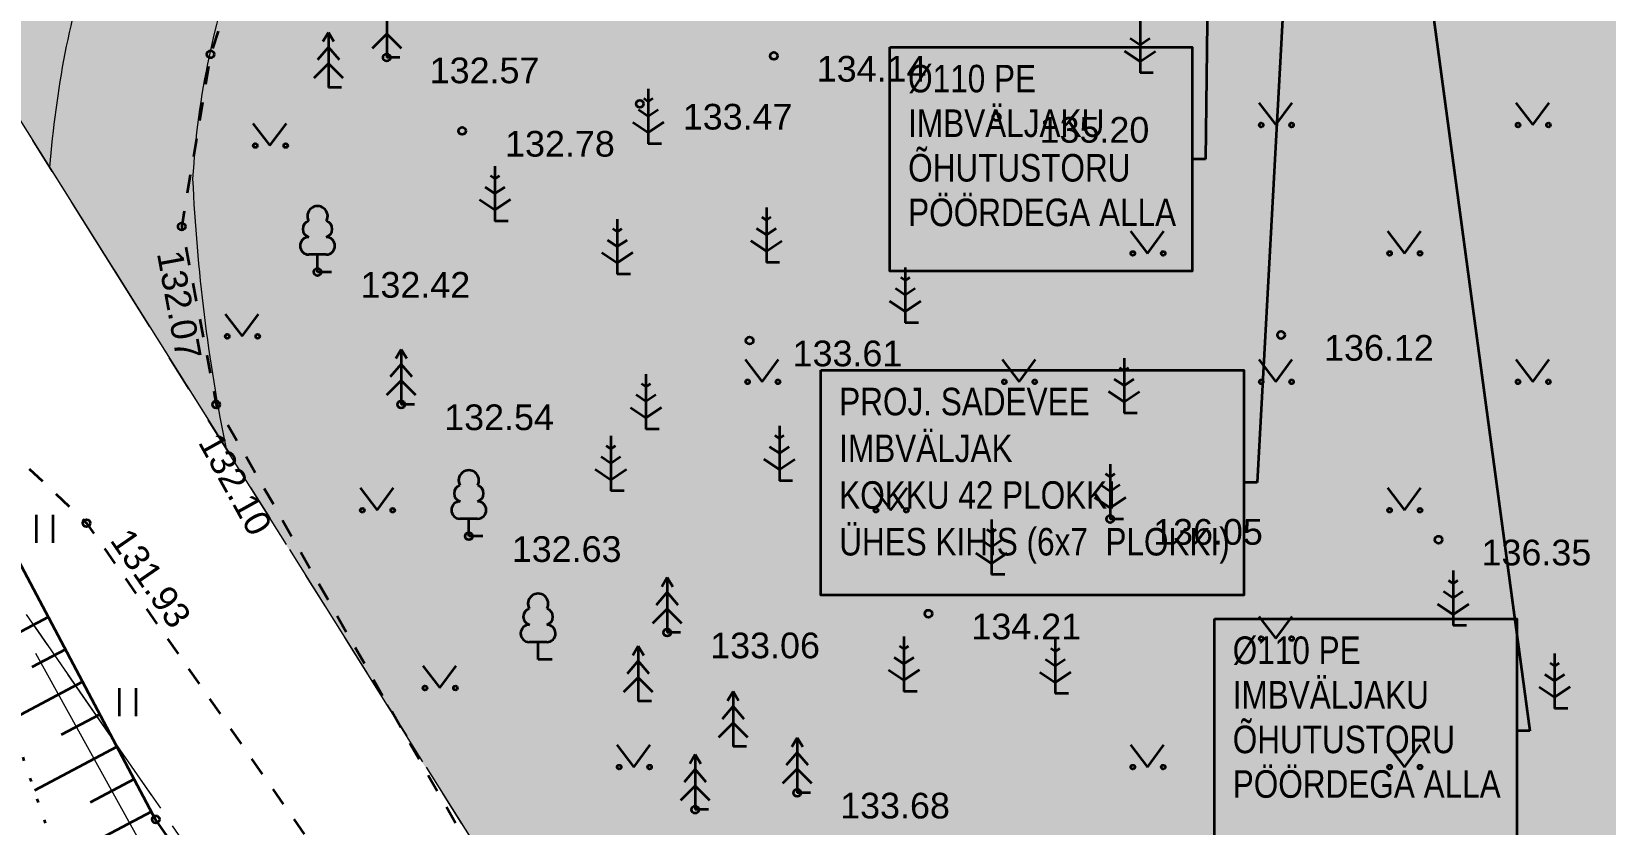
# Model space of a CAD drawing. Header units: millimetres. Extents: x 368386 to 996118, y -334862 to 250838.
# Drawn here: x 698431 to 741334, y -133448 to -111834 of the extents above; entities that cross this region are included whole.
import ezdxf

# ---------------------------------------------------------------- set-up
doc = ezdxf.new("R2010")
doc.units = ezdxf.units.MM
doc.header["$MEASUREMENT"] = 0
for name, pattern in [('KATASTRIPIIR', [7000, 4000, -1000, 1000, -1000]), ('KRUUSKILL', [1000, 500, -500]), ('NOLVAALL', [600, 100, -500]), ('TOOPIIR', [7000, 6000, -1000])]:
    doc.linetypes.add(name, pattern=pattern)
for name, color, linetype, lineweight, true_color in [('New_       asendi fill_Pen_No__149', 7, 'Continuous', 25, 0x186722), ('New__ASENDIPLAAN_Pen_No__181', 7, 'Continuous', 0, 0xe8e8e8), ('New_MOOTPIIR#1_Pen_No__102', 7, 'Continuous', 13, 0xcccccc), ('New_PIIR#1_Pen_No__102', 7, 'Continuous', 13, 0xcccccc), ('New_PIIR#1_Pen_No__164', 7, 'Continuous', 13, 0xf27e39), ('New_PIIR#1_Pen_No__240', 7, 'Continuous', 0, 0xe8e8e8), ('New_RELJEEF_Pen_No__34', 7, 'Continuous', 35, 0xbd8b17)]:
    doc.layers.add(name, color=color, linetype=linetype, lineweight=lineweight, true_color=true_color)
for name, color, linetype, lineweight in [('New__ASENDIPLAAN_Pen_No__1', 7, 'Continuous', 13), ('New__PRONTEX_TEKST_Pen_No__7', 7, 'Continuous', 35), ('New_HALJASTUS#1_Pen_No__7', 7, 'Continuous', 35), ('New_korgus-EH2000#1_Pen_No__1', 7, 'Continuous', 13), ('New_korgus-EH2000#1_Pen_No__7', 7, 'Continuous', 35), ('New_PUU_Pen_No__7', 7, 'Continuous', 35), ('New_TEE#1_Pen_No__7', 7, 'Continuous', 35)]:
    doc.layers.add(name, color=color, linetype=linetype, lineweight=lineweight)
doc.styles.add('GENERATED_STYLE_1', font='arial.ttf')
doc.styles.add('GENERATED_STYLE_2', font='ARIALN.TTF')

msp = doc.modelspace()

# ---------------------------------------------------------------- hatches: boundary and pattern name
at = {"layer": 'New_       asendi fill_Pen_No__149', "linetype": 'Continuous', "lineweight": 0, "true_color": 0x061908}
h = msp.add_hatch(color=98, dxfattribs=at)
h.paths.add_polyline_path([(802345.63, -38322.05), (677945.63, -100972.05), (697685.63, -113562.05), (725141.88, -157386.04), (747105.63, -214022.05), (773035.63, -233162.05), (849485.63, -225922.05), (847735.63, -145332.05)])
h.paths.add_polyline_path([(757638.71, -147399.28, -0.00065641), (757597.25, -147430.15)], flags=0)
h.paths.add_polyline_path([(781623.18, -112523.26, 0.05995559), (781750.4, -112778.31, 0.78516634), (783932.82, -111999.14, 0.05995559), (783869.75, -111721.19, 1)], flags=0)
at = {"layer": 'New__ASENDIPLAAN_Pen_No__181', "linetype": 'Continuous', "lineweight": 0, "true_color": 0xe8e8e8}
msp.add_hatch(color=254, dxfattribs=at).paths.add_polyline_path([(699340.76, -112422.8, 0.02546074), (698921.7, -115530.28), (703744.04, -123209, -0.03887203), (702832.43, -115853.63, -0.03742158), (703282.47, -112504.29, -0.03573776), (704611.59, -107962.29, -0.02765071), (708261.6, -99521.93, -0.02002412), (710387.94, -95602.47, -0.02898342), (713073.64, -91639.11, -0.07773334), (720047.5, -84906.23, -0.0282713), (723989.97, -82532.03, -0.00934719), (728115.84, -80452.09, 0.00450726), (740779.4, -74146.98, 0.00902057), (753203.24, -67532.81, -0.01170487), (755981.65, -66040.04, -0.04092998), (759298.97, -64684.85, -0.0516522), (763468.7, -63872.4, -0.07619103), (769491.05, -64157.84, -0.06666932), (772556.52, -65234.67, -0.07492772), (774741.63, -66781.05), (778260.06, -70770.31), (781155.34, -76138.33), (784291.15, -74447), (782049.92, -70402.96), (781332.61, -69108.66), (777814.17, -65119.4, 0.07803087), (772622.87, -61385.97, 0.05834908), (769589.31, -60558.44, 0.11716536), (760032.33, -61309.07, 0.03841684), (756890.05, -62617.32, 0.01101994), (754220.11, -64050.88, -0.00763537), (745848.91, -68525.57, -0.00297502), (736487.1, -73268.68, 0.00482337), (726601.53, -78287.8, 0.02252482), (721140.68, -81429.29, 0.03115112), (715078.42, -85994.06, 0.01688784), (712257.75, -88508.26, 0.01672739), (711237.45, -89547.7, 0.0422239), (710603.89, -90337.74, 0.06080113), (704662.35, -98642.97, 0.03514812), (701045.23, -106603.58, 0.04204878)])

# ---------------------------------------------------------------- linework, layer by layer
at = {"layer": 'New__ASENDIPLAAN_Pen_No__1', "color": 7, "linetype": 'Continuous', "lineweight": 13, "flags": 128}
msp.add_lwpolyline([(745848.91, -68525.57, -0.00297502), (736487.1, -73268.68, 0.00482337), (726601.53, -78287.8, 0.02252482), (721140.68, -81429.29, 0.03115112), (715078.42, -85994.06, 0.01688784), (712257.75, -88508.26, 0.01672739), (711237.45, -89547.7, 0.0422239), (710603.89, -90337.74, 0.06080113), (704662.35, -98642.97, 0.03514812), (701045.23, -106603.58, 0.04204878), (699340.76, -112422.8, 0.02546074), (698921.7, -115530.28), (703744.04, -123209, -0.03887203), (702832.43, -115853.63, -0.03742158), (703282.47, -112504.29, -0.03573776), (704611.59, -107962.29, -0.02765071), (708261.6, -99521.93, -0.02002412), (710387.94, -95602.47, -0.02898342), (713073.64, -91639.11, -0.07773334), (720047.5, -84906.23, -0.0282713), (723989.97, -82532.03, -0.00934719), (728115.84, -80452.09, 0.00450726), (740779.4, -74146.98, 0.00902057), (753203.24, -67532.81, -0.01170487)], format="xyb", dxfattribs=at)
at = {"layer": 'New__PRONTEX_TEKST_Pen_No__7', "color": 7, "linetype": 'Continuous', "lineweight": 35}
for p, q in [((735908.48, -105994.17), (739274.7, -130894.44)), ((732787.88, -106861.78), (731835.97, -124128.76)), ((730506.46, -109026.87), (730427.67, -115314.22)), ((730427.67, -115314.22), (730067.67, -115314.22)), ((731835.97, -124128.76), (731475.97, -124128.76)), ((739274.7, -130894.44), (738914.7, -130894.44))]:
    msp.add_line(p, q, dxfattribs=at)
at = {"layer": 'New__PRONTEX_TEKST_Pen_No__7', "color": 7, "linetype": 'Continuous', "lineweight": 35, "flags": 128}
for points in [[(721826.02, -112264.43), (730068.51, -112264.43), (730068.51, -118366.53), (721826.02, -118366.53)], [(719946.81, -121060.29), (731476.09, -121060.29), (731476.09, -127197.68), (719946.81, -127197.68)], [(730673.06, -127844.65), (738915.55, -127844.65), (738915.55, -133946.75), (730673.06, -133946.75)]]:
    msp.add_lwpolyline(points, close=True, dxfattribs=at)
at = {"layer": 'New_HALJASTUS#1_Pen_No__7', "color": 7, "linetype": 'Continuous', "lineweight": 35}
for p, q in [((731887.22, -113775.35), (732350.63, -114382.05)), ((732350.63, -114382.05), (732796.21, -113775.35)), ((738887.22, -113775.35), (739350.63, -114382.05)), ((739350.63, -114382.05), (739796.21, -113775.35)), ((704469.02, -114338.15), (704932.43, -114944.86)), ((704932.43, -114944.86), (705378.01, -114338.15)), ((728387.22, -117275.35), (728850.63, -117882.05)), ((728850.63, -117882.05), (729296.21, -117275.35)), ((735387.22, -117275.35), (735850.63, -117882.05)), ((735850.63, -117882.05), (736296.21, -117275.35)), ((703706.08, -119535.67), (704169.49, -120142.38)), ((704169.49, -120142.38), (704615.07, -119535.67)), ((717887.22, -120775.35), (718350.63, -121382.05)), ((718350.63, -121382.05), (718796.21, -120775.35)), ((724887.22, -120775.35), (725350.63, -121382.05)), ((725350.63, -121382.05), (725796.21, -120775.35)), ((731887.22, -120775.35), (732350.63, -121382.05)), ((732350.63, -121382.05), (732796.21, -120775.35)), ((738887.22, -120775.35), (739350.63, -121382.05)), ((739350.63, -121382.05), (739796.21, -120775.35)), ((707387.22, -124275.35), (707850.63, -124882.05)), ((707850.63, -124882.05), (708296.21, -124275.35)), ((721387.22, -124275.35), (721850.63, -124882.05)), ((721850.63, -124882.05), (722296.21, -124275.35)), ((735387.22, -124275.35), (735850.63, -124882.05)), ((735850.63, -124882.05), (736296.21, -124275.35)), ((698561.27, -125009.3), (698561.27, -125770.42)), ((699016.32, -125009.3), (699016.32, -125770.42)), ((731887.22, -127775.35), (732350.63, -128382.05)), ((732350.63, -128382.05), (732796.21, -127775.35)), ((709094.34, -129120.09), (709557.74, -129726.79)), ((709557.74, -129726.79), (710003.32, -129120.09)), ((700823.68, -129733.89), (700823.68, -130495.01)), ((701278.73, -129733.89), (701278.73, -130495.01)), ((714387.22, -131275.35), (714850.63, -131882.05)), ((714850.63, -131882.05), (715296.21, -131275.35)), ((728387.22, -131275.35), (728850.63, -131882.05)), ((728850.63, -131882.05), (729296.21, -131275.35)), ((735387.22, -131275.35), (735850.63, -131882.05)), ((735850.63, -131882.05), (736296.21, -131275.35))]:
    msp.add_line(p, q, dxfattribs=at)
for centre in [(731949.6, -114382.05), (732778.38, -114382.05), (738949.6, -114382.05), (739778.38, -114382.05), (704531.4, -114944.86), (705360.19, -114944.86), (728449.6, -117882.05), (729278.38, -117882.05), (735449.6, -117882.05), (736278.38, -117882.05), (703768.47, -120142.38), (704597.25, -120142.38), (717949.6, -121382.05), (718778.38, -121382.05), (724949.6, -121382.05), (725778.38, -121382.05), (731949.6, -121382.05), (732778.38, -121382.05), (738949.6, -121382.05), (739778.38, -121382.05), (707449.6, -124882.05), (708278.38, -124882.05), (721449.6, -124882.05), (722278.38, -124882.05), (735449.6, -124882.05), (736278.38, -124882.05), (731949.6, -128382.05), (732778.38, -128382.05), (709156.72, -129726.79), (709985.5, -129726.79), (714449.6, -131882.05), (715278.38, -131882.05), (728449.6, -131882.05), (729278.38, -131882.05), (735449.6, -131882.05), (736278.38, -131882.05)]:
    msp.add_circle(centre, 55.01, dxfattribs=at)
at = {"layer": 'New_korgus-EH2000#1_Pen_No__7', "color": 7, "linetype": 'Continuous', "lineweight": 35}
for centre in [(703310.63, -112456.05), (718663.63, -112500.05), (708113.63, -112544.05), (715011.63, -113806.05), (724737.63, -114164.05), (710168.63, -114544.05), (702525.63, -117148.05), (706227.63, -118389.05), (732490.63, -120106.05), (718005.63, -120259.05), (703467.63, -122000.05), (708508.63, -121999.05), (699931.63, -125232.05), (727831.63, -125122.05), (710350.63, -125591.05), (736783.63, -125685.05), (722878.63, -127702.05), (715759.63, -128217.05), (719301.63, -132583.05), (716522.63, -133043.05), (701817.63, -133307.05)]:
    msp.add_circle(centre, 100, dxfattribs=at)
at = {"layer": 'New_MOOTPIIR#1_Pen_No__102', "color": 254, "linetype": 'TOOPIIR', "lineweight": 13, "true_color": 0xcccccc, "flags": 128}
msp.add_lwpolyline([(666023.63, -103201.05), (685304.63, -114770.05), (695822.63, -123885.05), (716500.63, -161142.05), (837208.63, -108675.05), (806252.63, -29932.05)], close=True, dxfattribs=at)
at = {"layer": 'New_PIIR#1_Pen_No__102', "color": 254, "linetype": 'KATASTRIPIIR', "lineweight": 13, "true_color": 0xcccccc, "flags": 128}
msp.add_lwpolyline([(860535.63, -242022.05), (854885.63, -242762.05), (855315.63, -237532.05), (852705.63, -233572.05), (844285.63, -230452.05), (833425.63, -231082.05), (799515.63, -240292.05), (781125.63, -240992.05), (768135.63, -238902.05), (752375.63, -230352.05), (741445.63, -217912.05), (733335.63, -201682.05), (718795.63, -165022.05), (707015.63, -140342.05), (692155.63, -118842.05), (680215.63, -110272.05), (634625.63, -88992.05), (586155.63, -62102.05), (536825.63, -32082.05), (528865.63, -24412.05), (519115.63, -13552.05), (513965.63, -4142.05), (506455.63, 12657.95), (493685.63, 40907.95), (479385.63, 67587.95), (468135.63, 86957.95), (460385.63, 100357.95), (450865.63, 115877.95), (447095.63, 122017.95), (433645.63, 141007.95), (422785.63, 156437.95), (413565.63, 171597.95), (407105.63, 187117.95), (401305.63, 207387.95), (398235.63, 228527.95), (397065.63, 250837.95), (403255.63, 247467.95), (404205.63, 229117.95), (407185.63, 208637.95), (412585.63, 189547.95), (418925.63, 174327.95), (427805.63, 159727.95), (448945.63, 129797.95), (452115.63, 125327.95), (457565.63, 116427.95), (465535.63, 103427.95), (484575.63, 70507.95), (499065.63, 43567.95), (510825.63, 17567.95), (511925.63, 15117.95), (519345.63, -1472.05), (524045.63, -10062.05), (533185.63, -20242.05), (540515.63, -27302.05), (578445.63, -50432.05), (587305.63, -55802.05), (604535.63, -66232.05), (628685.63, -77922.05), (677945.63, -100972.05), (697685.63, -113562.05), (725035.63, -157112.05), (747105.63, -214022.05), (773035.63, -233162.05), (849485.63, -225922.05), (850265.63, -225902.05), (854245.63, -227602.05), (857075.63, -229242.05), (860055.63, -232532.05), (861015.63, -235192.05), (861325.63, -238452.05)], close=True, dxfattribs=at)
at = {"layer": 'New_PIIR#1_Pen_No__164', "color": 30, "linetype": 'KATASTRIPIIR', "lineweight": 13, "true_color": 0xf27e39, "flags": 128}
msp.add_lwpolyline([(747105.63, -214022.05), (725035.63, -157112.05), (697685.63, -113562.05), (677945.63, -100972.05), (802345.63, -38322.05), (847735.63, -145332.05), (849485.63, -225922.05), (773035.63, -233162.05)], close=True, dxfattribs=at)
at = {"layer": 'New_PIIR#1_Pen_No__240', "color": 254, "linetype": 'KATASTRIPIIR', "lineweight": 0, "true_color": 0xe8e8e8, "flags": 128}
msp.add_lwpolyline([(368385.63, -77942.05), (373185.63, -77592.05), (584515.63, -62212.05), (586155.63, -62102.05), (634625.63, -88992.05), (680215.63, -110272.05), (692155.63, -118842.05), (707015.63, -140342.05), (616265.63, -173792.05), (550915.63, -201692.05), (515495.63, -247022.05), (512435.63, -308352.05), (514785.63, -309122.05), (519105.63, -315252.05), (518985.63, -316812.05), (518355.63, -317222.05), (517255.63, -317512.05), (514795.63, -317602.05), (513195.63, -317802.05), (512285.63, -318042.05), (511375.63, -319152.05), (510285.63, -320842.05), (509145.63, -323202.05), (508545.63, -325132.05), (507915.63, -327742.05), (507225.63, -327982.05), (505535.63, -327592.05), (504675.63, -326822.05), (503845.63, -324652.05), (503075.63, -322822.05), (501295.63, -319252.05), (500425.63, -318292.05), (499695.63, -317762.05), (498375.63, -317712.05), (492535.63, -318872.05), (491075.63, -319592.05), (490155.63, -320752.05), (489935.63, -322152.05), (490665.63, -323892.05), (492175.63, -325672.05), (493635.63, -326682.05), (497555.63, -327652.05), (498375.63, -328272.05), (498745.63, -329092.05), (498285.63, -330162.05), (497425.63, -331022.05), (495965.63, -331222.05), (494135.63, -331032.05), (492495.63, -330692.05), (490395.63, -330062.05), (485695.63, -330742.05), (484595.63, -330602.05), (482325.63, -329372.05), (478045.63, -324912.05), (477315.63, -323602.05), (477705.63, -319632.05), (476745.63, -314732.05), (475915.63, -313382.05), (474555.63, -311932.05), (473275.63, -310972.05), (467525.63, -308752.05), (464235.63, -306822.05), (463415.63, -304892.05), (463415.63, -302962.05), (464325.63, -301132.05), (465415.63, -300262.05), (467055.63, -299102.05), (467875.63, -297652.05), (468335.63, -295822.05), (467875.63, -294852.05), (466325.63, -293602.05), (464865.63, -292732.05), (462035.63, -291962.05), (460215.63, -291192.05), (459845.63, -289842.05), (460025.63, -288882.05), (461305.63, -287332.05), (461575.63, -285402.05), (461395.63, -283862.05), (460025.63, -282802.05), (457835.63, -282222.05), (455275.63, -283702.05), (450685.63, -283972.05), (447795.63, -283672.05), (446795.63, -283772.05), (445515.63, -284352.05), (444605.63, -285122.05), (444145.63, -287532.05), (444145.63, -289372.05), (446065.63, -291972.05), (446065.63, -294002.05), (445615.63, -295352.05), (443785.63, -296512.05), (440695.63, -297952.05), (438195.63, -300452.05), (436645.63, -300052.05), (434925.63, -298602.05), (434635.63, -296522.05), (427965.63, -289052.05), (427145.63, -272952.05), (423395.63, -267812.05), (414815.63, -266352.05), (403865.63, -251942.05), (396185.63, -238602.05), (398105.63, -228772.05), (397285.63, -216112.05), (396565.63, -207102.05), (398845.63, -200702.05), (413565.63, -185652.05), (415035.63, -181562.05), (406915.63, -173982.05), (405025.63, -168482.05), (404555.63, -161072.05), (393995.63, -152852.05), (391465.63, -146932.05), (394515.63, -131812.05), (389345.63, -117632.05), (387945.63, -108852.05), (390255.63, -101332.05), (390945.63, -95552.05), (386555.63, -90602.05), (380915.63, -88302.05), (374705.63, -87792.05), (371625.63, -86572.05)], close=True, dxfattribs=at)
at = {"layer": 'New_PUU_Pen_No__7', "color": 7, "linetype": 'Continuous', "lineweight": 35}
for p, q in [((708113.63, -111044.05), (708113.63, -112544.05)), ((728645.63, -111457.05), (728645.63, -112957.05)), ((706525.63, -111860.05), (706375.63, -112110.05)), ((706675.63, -112110.05), (706525.63, -111860.05)), ((706525.63, -111860.05), (706525.63, -113360.05)), ((708113.63, -111894.05), (707713.63, -112294.05)), ((708513.63, -112294.05), (708113.63, -111894.05)), ((706525.63, -112260.05), (706225.63, -112610.05)), ((706825.63, -112610.05), (706525.63, -112260.05)), ((728221.36, -112367.7), (728645.63, -112650.55)), ((728645.63, -112207.05), (728379.02, -112029.31)), ((728912.24, -112029.31), (728645.63, -112207.05)), ((728645.63, -112650.55), (729069.89, -112367.7)), ((706525.63, -112710.05), (706125.63, -113110.05)), ((706925.63, -113110.05), (706525.63, -112710.05)), ((708473.63, -112544.05), (708113.63, -112544.05)), ((729005.63, -112957.05), (728645.63, -112957.05)), ((706885.63, -113360.05), (706525.63, -113360.05)), ((715243.63, -113747.05), (715119.21, -113664.11)), ((715243.63, -113397.05), (715243.63, -114897.05)), ((715368.04, -113664.11), (715243.63, -113747.05)), ((715243.63, -114147.05), (714977.02, -113969.31)), ((715510.24, -113969.31), (715243.63, -114147.05)), ((714819.36, -114307.7), (715243.63, -114590.55)), ((715243.63, -114590.55), (715667.89, -114307.7)), ((715603.63, -114897.05), (715243.63, -114897.05)), ((711064.63, -115851.05), (710940.21, -115768.11)), ((711064.63, -115501.05), (711064.63, -117001.05)), ((711189.04, -115768.11), (711064.63, -115851.05)), ((711064.63, -116251.05), (710798.02, -116073.31)), ((711331.24, -116073.31), (711064.63, -116251.05)), ((710640.36, -116411.7), (711064.63, -116694.55)), ((711064.63, -116694.55), (711488.89, -116411.7)), ((718462.63, -116627.05), (718462.63, -118127.05)), ((711424.63, -117001.05), (711064.63, -117001.05)), ((714398.63, -116948.05), (714398.63, -118448.05)), ((718462.63, -116977.05), (718338.21, -116894.11)), ((718587.04, -116894.11), (718462.63, -116977.05)), ((714398.63, -117698.05), (714132.02, -117520.31)), ((714398.63, -117298.05), (714274.21, -117215.11)), ((714523.04, -117215.11), (714398.63, -117298.05)), ((714665.24, -117520.31), (714398.63, -117698.05)), ((718038.36, -117537.7), (718462.63, -117820.55)), ((718462.63, -117377.05), (718196.02, -117199.31)), ((718729.24, -117199.31), (718462.63, -117377.05)), ((718462.63, -117820.55), (718886.89, -117537.7)), ((706467.63, -117914.05), (705987.63, -117914.05)), ((706227.63, -118389.05), (706227.63, -117914.05)), ((713974.36, -117858.7), (714398.63, -118141.55)), ((714398.63, -118141.55), (714822.89, -117858.7)), ((706607.63, -118389.05), (706227.63, -118389.05)), ((718822.63, -118127.05), (718462.63, -118127.05)), ((722246.63, -118270.05), (722246.63, -119770.05)), ((714758.63, -118448.05), (714398.63, -118448.05)), ((722246.63, -118620.05), (722122.21, -118537.11)), ((722371.04, -118537.11), (722246.63, -118620.05)), ((721822.36, -119180.7), (722246.63, -119463.55)), ((722246.63, -119020.05), (721980.02, -118842.31)), ((722513.24, -118842.31), (722246.63, -119020.05)), ((722246.63, -119463.55), (722670.89, -119180.7)), ((722606.63, -119770.05), (722246.63, -119770.05)), ((708508.63, -120499.05), (708358.63, -120749.05)), ((708658.63, -120749.05), (708508.63, -120499.05)), ((708508.63, -120499.05), (708508.63, -121999.05)), ((708508.63, -120899.05), (708208.63, -121249.05)), ((708808.63, -121249.05), (708508.63, -120899.05)), ((728211.63, -120736.05), (728211.63, -122236.05)), ((708508.63, -121349.05), (708108.63, -121749.05)), ((708908.63, -121749.05), (708508.63, -121349.05)), ((715179.63, -121169.05), (715179.63, -122669.05)), ((728211.63, -121486.05), (727945.02, -121308.31)), ((728211.63, -121086.05), (728087.21, -121003.11)), ((728336.04, -121003.11), (728211.63, -121086.05)), ((728478.24, -121308.31), (728211.63, -121486.05)), ((715179.63, -121919.05), (714913.02, -121741.31)), ((715179.63, -121519.05), (715055.21, -121436.11)), ((715304.04, -121436.11), (715179.63, -121519.05)), ((715446.24, -121741.31), (715179.63, -121919.05)), ((727787.36, -121646.7), (728211.63, -121929.55)), ((728211.63, -121929.55), (728635.89, -121646.7)), ((708868.63, -121999.05), (708508.63, -121999.05)), ((714755.36, -122079.7), (715179.63, -122362.55)), ((715179.63, -122362.55), (715603.89, -122079.7)), ((728571.63, -122236.05), (728211.63, -122236.05)), ((715539.63, -122669.05), (715179.63, -122669.05)), ((718817.63, -122581.05), (718817.63, -124081.05)), ((714222.63, -123206.05), (714098.21, -123123.11)), ((714222.63, -122856.05), (714222.63, -124356.05)), ((714347.04, -123123.11), (714222.63, -123206.05)), ((718817.63, -122931.05), (718693.21, -122848.11)), ((718942.04, -122848.11), (718817.63, -122931.05)), ((714222.63, -123606.05), (713956.02, -123428.31)), ((714489.24, -123428.31), (714222.63, -123606.05)), ((718393.36, -123491.7), (718817.63, -123774.55)), ((718817.63, -123331.05), (718551.02, -123153.31)), ((719084.24, -123153.31), (718817.63, -123331.05)), ((718817.63, -123774.55), (719241.89, -123491.7)), ((713798.36, -123766.7), (714222.63, -124049.55)), ((714222.63, -124049.55), (714646.89, -123766.7)), ((727831.63, -123972.05), (727707.21, -123889.11)), ((727831.63, -123622.05), (727831.63, -125122.05)), ((727956.04, -123889.11), (727831.63, -123972.05)), ((714582.63, -124356.05), (714222.63, -124356.05)), ((719177.63, -124081.05), (718817.63, -124081.05)), ((727831.63, -124372.05), (727565.02, -124194.31)), ((728098.24, -124194.31), (727831.63, -124372.05)), ((727407.36, -124532.7), (727831.63, -124815.55)), ((727831.63, -124815.55), (728255.89, -124532.7)), ((710590.63, -125116.05), (710110.63, -125116.05)), ((710350.63, -125591.05), (710350.63, -125116.05)), ((724598.63, -125138.05), (724598.63, -126638.05)), ((728191.63, -125122.05), (727831.63, -125122.05)), ((710730.63, -125591.05), (710350.63, -125591.05)), ((724598.63, -125488.05), (724474.21, -125405.11)), ((724723.04, -125405.11), (724598.63, -125488.05)), ((724174.36, -126048.7), (724598.63, -126331.55)), ((724598.63, -125888.05), (724332.02, -125710.31)), ((724865.24, -125710.31), (724598.63, -125888.05)), ((724598.63, -126331.55), (725022.89, -126048.7)), ((737180.63, -126528.05), (737180.63, -128028.05)), ((715759.63, -126717.05), (715609.63, -126967.05)), ((715909.63, -126967.05), (715759.63, -126717.05)), ((715759.63, -126717.05), (715759.63, -128217.05)), ((724958.63, -126638.05), (724598.63, -126638.05)), ((737180.63, -126878.05), (737056.21, -126795.11)), ((737305.04, -126795.11), (737180.63, -126878.05)), ((715759.63, -127117.05), (715459.63, -127467.05)), ((716059.63, -127467.05), (715759.63, -127117.05)), ((737180.63, -127278.05), (736914.02, -127100.31)), ((737447.24, -127100.31), (737180.63, -127278.05)), ((715759.63, -127567.05), (715359.63, -127967.05)), ((716159.63, -127967.05), (715759.63, -127567.05)), ((736756.36, -127438.7), (737180.63, -127721.55)), ((737180.63, -127721.55), (737604.89, -127438.7)), ((716119.63, -128217.05), (715759.63, -128217.05)), ((737540.63, -128028.05), (737180.63, -128028.05)), ((712479.63, -128478.05), (711999.63, -128478.05)), ((712239.63, -128953.05), (712239.63, -128478.05)), ((714971.63, -128587.05), (714821.63, -128837.05)), ((715121.63, -128837.05), (714971.63, -128587.05)), ((714971.63, -128587.05), (714971.63, -130087.05)), ((722210.63, -128672.05), (722086.21, -128589.11)), ((722210.63, -128322.05), (722210.63, -129822.05)), ((722335.04, -128589.11), (722210.63, -128672.05)), ((726336.63, -128731.05), (726212.21, -128648.11)), ((726336.63, -128381.05), (726336.63, -129881.05)), ((726461.04, -128648.11), (726336.63, -128731.05)), ((712619.63, -128953.05), (712239.63, -128953.05)), ((714971.63, -128987.05), (714671.63, -129337.05)), ((715271.63, -129337.05), (714971.63, -128987.05)), ((722210.63, -129072.05), (721944.02, -128894.31)), ((722477.24, -128894.31), (722210.63, -129072.05)), ((726336.63, -129131.05), (726070.02, -128953.31)), ((726603.24, -128953.31), (726336.63, -129131.05)), ((739947.63, -129134.05), (739823.21, -129051.11)), ((739947.63, -128784.05), (739947.63, -130284.05)), ((740072.04, -129051.11), (739947.63, -129134.05)), ((714971.63, -129437.05), (714571.63, -129837.05)), ((715371.63, -129837.05), (714971.63, -129437.05)), ((721786.36, -129232.7), (722210.63, -129515.55)), ((722210.63, -129515.55), (722634.89, -129232.7)), ((725912.36, -129291.7), (726336.63, -129574.55)), ((726336.63, -129574.55), (726760.89, -129291.7)), ((739947.63, -129534.05), (739681.02, -129356.31)), ((740214.24, -129356.31), (739947.63, -129534.05)), ((717555.63, -129824.05), (717405.63, -130074.05)), ((717705.63, -130074.05), (717555.63, -129824.05)), ((717555.63, -129824.05), (717555.63, -131324.05)), ((722570.63, -129822.05), (722210.63, -129822.05)), ((726696.63, -129881.05), (726336.63, -129881.05)), ((739523.36, -129694.7), (739947.63, -129977.55)), ((739947.63, -129977.55), (740371.89, -129694.7)), ((715331.63, -130087.05), (714971.63, -130087.05)), ((717555.63, -130224.05), (717255.63, -130574.05)), ((717855.63, -130574.05), (717555.63, -130224.05)), ((740307.63, -130284.05), (739947.63, -130284.05)), ((717555.63, -130674.05), (717155.63, -131074.05)), ((717955.63, -131074.05), (717555.63, -130674.05)), ((719301.63, -131083.05), (719151.63, -131333.05)), ((719451.63, -131333.05), (719301.63, -131083.05)), ((719301.63, -131083.05), (719301.63, -132583.05)), ((716522.63, -131543.05), (716372.63, -131793.05)), ((716672.63, -131793.05), (716522.63, -131543.05)), ((716522.63, -131543.05), (716522.63, -133043.05)), ((717915.63, -131324.05), (717555.63, -131324.05)), ((719301.63, -131483.05), (719001.63, -131833.05)), ((719601.63, -131833.05), (719301.63, -131483.05)), ((716522.63, -131943.05), (716222.63, -132293.05)), ((716822.63, -132293.05), (716522.63, -131943.05)), ((719301.63, -131933.05), (718901.63, -132333.05)), ((719701.63, -132333.05), (719301.63, -131933.05)), ((716522.63, -132393.05), (716122.63, -132793.05)), ((716922.63, -132793.05), (716522.63, -132393.05)), ((719661.63, -132583.05), (719301.63, -132583.05)), ((716882.63, -133043.05), (716522.63, -133043.05))]:
    msp.add_line(p, q, dxfattribs=at)
for centre, radius, start, end in [((706227.63, -116869.05), 276.97, 332.579899, 207.4201), ((706057.57, -117216.47), 232.57, 109.021736, 253.14154), ((706397.71, -117216.47), 232.56, 286.850816, 70.985909), ((705990.13, -117676.56), 237.51, 90.001601, 269.395297), ((706465.12, -117676.56), 237.51, 270.604703, 89.998399), ((710350.63, -124071.05), 276.97, 332.579899, 207.4201), ((710180.57, -124418.47), 232.57, 109.021736, 253.14154), ((710520.71, -124418.47), 232.56, 286.850816, 70.985909), ((710113.13, -124878.56), 237.51, 90.001601, 269.395297), ((710588.12, -124878.56), 237.51, 270.604703, 89.998399), ((712239.63, -127433.05), 276.97, 332.579899, 207.4201), ((712069.57, -127780.47), 232.57, 109.021736, 253.14154), ((712409.71, -127780.47), 232.56, 286.850816, 70.985909), ((712002.13, -128240.56), 237.51, 90.001601, 269.395297), ((712477.12, -128240.56), 237.51, 270.604703, 89.998399)]:
    msp.add_arc(centre, radius, start, end, dxfattribs=at)
at = {"layer": 'New_RELJEEF_Pen_No__34', "color": 42, "linetype": 'Continuous', "lineweight": 35, "true_color": 0xbd8b17}
for p, q in [((698886.91, -127795.86), (697205.6, -128685.71)), ((699354.69, -128679.7), (698443.37, -129162.03)), ((699822.47, -129563.55), (697858.49, -130603)), ((700290.25, -130447.39), (699237.59, -131004.52)), ((700758.03, -131331.24), (698511.38, -132520.29)), ((701225.81, -132215.08), (700031.82, -132847.01)), ((701693.59, -133098.93), (699169.88, -134434.62))]:
    msp.add_line(p, q, dxfattribs=at)
at = {"layer": 'New_RELJEEF_Pen_No__34', "color": 42, "linetype": 'Continuous', "lineweight": 35, "true_color": 0xbd8b17, "flags": 128}
msp.add_lwpolyline([(665611.63, -103328.05), (677554.63, -108363.05), (684167.63, -112401.05), (696564.63, -123408.05), (701810.63, -133320.05), (713773.63, -150538.05), (717969.63, -160472.05)], dxfattribs=at)
at = {"layer": 'New_RELJEEF_Pen_No__34', "color": 42, "linetype": 'NOLVAALL', "lineweight": 35, "true_color": 0xbd8b17, "flags": 128}
msp.add_lwpolyline([(716049.63, -161310.05), (711764.63, -151468.05), (699157.63, -134418.05), (695781.63, -124504.05), (683478.63, -113641.05), (677043.63, -109731.05), (665525.63, -104401.05)], dxfattribs=at)
at = {"layer": 'New_TEE#1_Pen_No__7', "color": 7, "linetype": 'KRUUSKILL', "lineweight": 35, "flags": 128}
for points in [[(711080.63, -94483.05), (707396.63, -100811.05), (705037.63, -107149.05), (703310.63, -112456.05), (702525.63, -117148.05), (703467.63, -122000.05), (710179.63, -133734.05), (715914.63, -144448.05), (721602.63, -157783.05), (722142.63, -158630.05)], [(667196.89, -102588.03), (679048.63, -108324.05), (688736.63, -114584.05), (699931.63, -125232.05), (706755.63, -134981.05), (712909.63, -146470.05), (718821.28, -160133.35)]]:
    msp.add_lwpolyline(points, dxfattribs=at)

# ---------------------------------------------------------------- texts
at = {"layer": 'New__PRONTEX_TEKST_Pen_No__7', "color": 7, "linetype": 'Continuous', "lineweight": 35, "char_height": 750, "attachment_point": 1, "style": 'GENERATED_STYLE_2'}
for s, insert, width, line_spacing_factor in [('\\A1;{\\pql;\\fArial Narrow|b0|i0|c0|p34;Ø110 PE \\fArial Narrow|b0|i0|c0|p34;IMBVÄLJAKU\\P\\pql;\\fArial Narrow|b0|i0|c0|p34;ÕHUTUSTORU\\P\\pql;\\fArial Narrow|b0|i0|c0|p34;PÖÖRDEGA ALLA}', (722326.02, -112742.67), 7476.3421, 0.972216), ('\\A1;{\\pql;\\fArial Narrow|b0|i0|c0|p34;PROJ. \\fArial Narrow|b0|i0|c0|p34;SADEVEE \\fArial Narrow|b0|i0|c0|p34;IMBVÄLJAK\\P\\pql;\\fArial Narrow|b0|i0|c0|p34;KOKKU 42 PLOKKI\\P\\pql;\\fArial Narrow|b0|i0|c0|p34;ÜHES KIHIS (6x7  PLOKKI)}', (720446.81, -121545.32), 10766.4137, 1.018442), ('\\A1;{\\pql;\\fArial Narrow|b0|i0|c0|p34;Ø110 PE \\fArial Narrow|b0|i0|c0|p34;IMBVÄLJAKU\\P\\pql;\\fArial Narrow|b0|i0|c0|p34;ÕHUTUSTORU\\P\\pql;\\fArial Narrow|b0|i0|c0|p34;PÖÖRDEGA ALLA}', (731173.06, -128322.89), 7476.3421, 0.972216)]:
    msp.add_mtext(s, dxfattribs=dict(at, insert=insert, width=width, line_spacing_factor=line_spacing_factor))
at = {"layer": 'New_korgus-EH2000#1_Pen_No__1', "color": 7, "linetype": 'Continuous', "lineweight": 13, "char_height": 700, "attachment_point": 1, "style": 'GENERATED_STYLE_1'}
for s, insert in [('\\A1;{\\pql;\\fArial|b0|i0|c0|p34; 132.57 }', (709013.63, -112544.05)), ('\\A1;{\\pql;\\fArial|b0|i0|c0|p34; 134.14 }', (719563.63, -112500.05)), ('\\A1;{\\pql;\\fArial|b0|i0|c0|p34; 133.47 }', (715911.63, -113806.05)), ('\\A1;{\\pql;\\fArial|b0|i0|c0|p34; 132.78 }', (711068.63, -114544.05)), ('\\A1;{\\pql;\\fArial|b0|i0|c0|p34; 135.20 }', (725637.63, -114164.05)), ('\\A1;{\\pql;\\fArial|b0|i0|c0|p34; 132.42 }', (707127.63, -118389.05)), ('\\A1;{\\pql;\\fArial|b0|i0|c0|p34; 136.12 }', (733390.63, -120106.05)), ('\\A1;{\\pql;\\fArial|b0|i0|c0|p34; 133.61 }', (718905.63, -120259.05)), ('\\A1;{\\pql;\\fArial|b0|i0|c0|p34; 132.54 }', (709408.63, -121999.05)), ('\\A1;{\\pql;\\fArial|b0|i0|c0|p34; 136.05 }', (728731.63, -125122.05)), ('\\A1;{\\pql;\\fArial|b0|i0|c0|p34; 132.63 }', (711250.63, -125591.05)), ('\\A1;{\\pql;\\fArial|b0|i0|c0|p34; 136.35 }', (737683.63, -125685.05)), ('\\A1;{\\pql;\\fArial|b0|i0|c0|p34; 134.21 }', (723778.63, -127702.05)), ('\\A1;{\\pql;\\fArial|b0|i0|c0|p34; 133.06 }', (716659.63, -128217.05)), ('\\A1;{\\pql;\\fArial|b0|i0|c0|p34; 133.68 }', (720201.63, -132583.05))]:
    msp.add_mtext(s, dxfattribs=dict(at, insert=insert))
for s, insert, rotation in [('\\A1;{\\pql;\\fArial|b0|i0|c0|p34; 132.07 }', (702487.31, -117484.65), 280.430025), ('\\A1;{\\pql;\\fArial|b0|i0|c0|p34; 132.10 }', (703439, -122451.6), 298.986369), ('\\A1;{\\pql;\\fArial|b0|i0|c0|p34; 131.93 }', (700971.62, -125078.47), 304.586684)]:
    msp.add_mtext(s, dxfattribs=dict(at, insert=insert, rotation=rotation))

doc.saveas('drawing.dxf')
